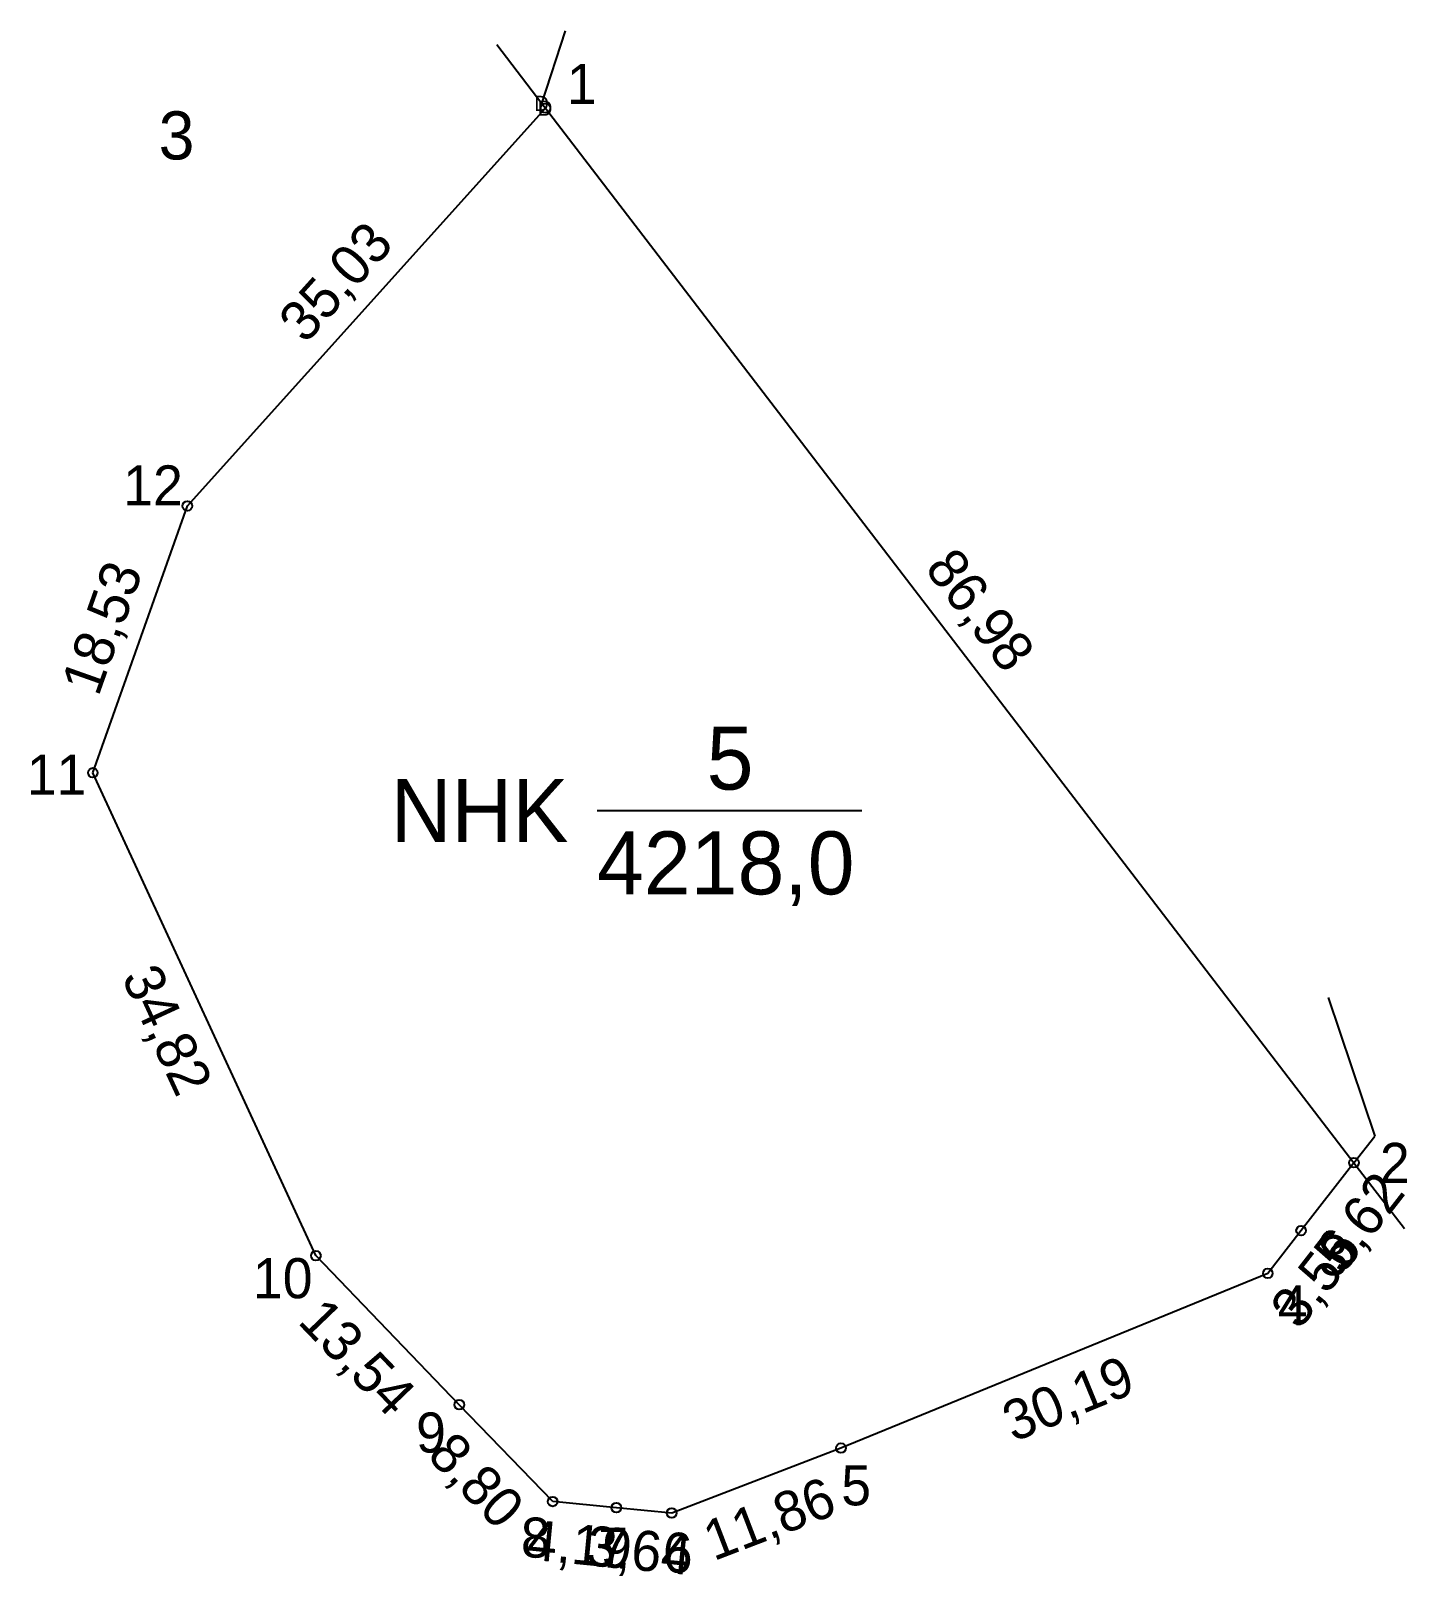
# Model space of a CAD drawing. Extents: x 549764 to 549854, y 1825598 to 1825699.
import ezdxf

# ---------------------------------------------------------------- set-up
doc = ezdxf.new("R2010")
doc.units = 0
for name, color, linetype in [('CanhThua', 7, 'Continuous'), ('ChieuDaiCanhThua', 7, 'Continuous'), ('Level 3', 7, 'Continuous'), ('MocDinhThua', 7, 'Continuous'), ('NhanDiaChinhThua', 7, 'Continuous'), ('NhanTuCan', 7, 'Continuous'), ('RauThua', 7, 'Continuous'), ('SoHieuDinhThua', 7, 'Continuous')]:
    doc.layers.add(name, color=color, linetype=linetype)

msp = doc.modelspace()

# ---------------------------------------------------------------- linework, layer by layer
at = {"layer": 'CanhThua'}
for p, q in [((549774.33, 1825668.26), (549797.77, 1825694.3)), ((549797.77, 1825694.3), (549850.69, 1825625.26)), ((549768.14, 1825650.79), (549774.33, 1825668.26)), ((549782.74, 1825619.18), (549768.14, 1825650.79)), ((549850.69, 1825625.26), (549847.23, 1825620.82)), ((549847.23, 1825620.82), (549845.05, 1825618.02)), ((549792.13, 1825609.42), (549782.74, 1825619.18)), ((549845.05, 1825618.02), (549817.11, 1825606.58)), ((549798.24, 1825603.08), (549792.13, 1825609.42)), ((549817.11, 1825606.58), (549806.03, 1825602.33)), ((549802.41, 1825602.68), (549798.24, 1825603.08)), ((549806.03, 1825602.33), (549802.41, 1825602.68))]:
    msp.add_line(p, q, dxfattribs=at)
at = {"layer": 'MocDinhThua'}
for centre in [(549797.77, 1825694.3), (549774.33, 1825668.26), (549768.14, 1825650.79), (549850.69, 1825625.26), (549847.23, 1825620.82), (549782.74, 1825619.18), (549845.05, 1825618.02), (549792.13, 1825609.42), (549817.11, 1825606.58), (549798.24, 1825603.08), (549802.41, 1825602.68), (549806.03, 1825602.33)]:
    msp.add_circle(centre, 0.315, dxfattribs=at)
at = {"layer": 'NhanDiaChinhThua'}
msp.add_line((549801.15, 1825648.32), (549818.47, 1825648.32), dxfattribs=at)
at = {"layer": 'RauThua'}
for p, q in [((549797.53, 1825694.61), (549799.07, 1825699.36)), ((549794.58, 1825698.46), (549797.53, 1825694.61)), ((549797.53, 1825694.61), (549797.77, 1825694.3)), ((549797.53, 1825694.61), (549797.77, 1825694.3)), ((549849.01, 1825636.07), (549852.05, 1825627.01)), ((549850.69, 1825625.26), (549852.05, 1825627.01)), ((549850.69, 1825625.26), (549853.99, 1825620.96))]:
    msp.add_line(p, q, dxfattribs=at)

# ---------------------------------------------------------------- texts
at = {"layer": 'ChieuDaiCanhThua'}
for s, rotation, p in [('35,03', 48.0046, (549782.06, 1825678.81)), ('86,98', 307.4717, (549822.53, 1825664.15)), ('18,53', 70.4984, (549768.5, 1825655.72)), ('34,82', 294.7832, (549769.99, 1825637.41)), ('5,62', 52.0928, (549849.94, 1825617.89)), ('3,56', 52.094, (549847.11, 1825614.25)), ('13,54', 313.9199, (549781.48, 1825614.81)), ('30,19', 22.2624, (549828.4, 1825606.95)), ('8,80', 313.9229, (549789.94, 1825606.03)), ('11,86', 20.9744, (549808.78, 1825599.17)), ('4,19', 354.5045, (549796.48, 1825599.3)), ('3,64', 354.4896, (549800.38, 1825598.92))]:
    msp.add_text(s, height=2.624, rotation=rotation, dxfattribs=at).set_placement(p)
at = {"layer": 'Level 3'}
for p in [(549797.03, 1825694.11), (549797.26, 1825693.8)]:
    msp.add_text('D', height=1, dxfattribs=at).set_placement(p)
at = {"layer": 'NhanDiaChinhThua'}
for s, height, p in [('5', 4.12, (549808.32, 1825649.69)), ('NHK', 4.119, (549787.64, 1825646.26)), ('4218,0', 4.119, (549801.15, 1825642.83))]:
    msp.add_text(s, height=height, dxfattribs=at).set_placement(p)
at = {"layer": 'NhanTuCan'}
msp.add_text('3', height=3.15, dxfattribs=at).set_placement((549772.45, 1825690.94))
at = {"layer": 'SoHieuDinhThua'}
for s, height, p in [('1', 2.62, (549799.17, 1825694.58)), ('12', 2.624, (549770.13, 1825668.29)), ('11', 2.624, (549763.82, 1825649.36)), ('2', 2.62, (549852.39, 1825623.94)), ('3', 2.62, (549848.37, 1825617.9)), ('10', 2.624, (549778.62, 1825616.39)), ('4', 2.62, (549845.7, 1825614.61)), ('9', 2.62, (549789.3, 1825606.29)), ('5', 2.62, (549817.13, 1825602.83)), ('8', 2.62, (549796.16, 1825599.41)), ('7', 2.62, (549801.22, 1825598.76)), ('6', 2.62, (549805.45, 1825598.42))]:
    msp.add_text(s, height=height, dxfattribs=at).set_placement(p)

doc.saveas('drawing.dxf')
